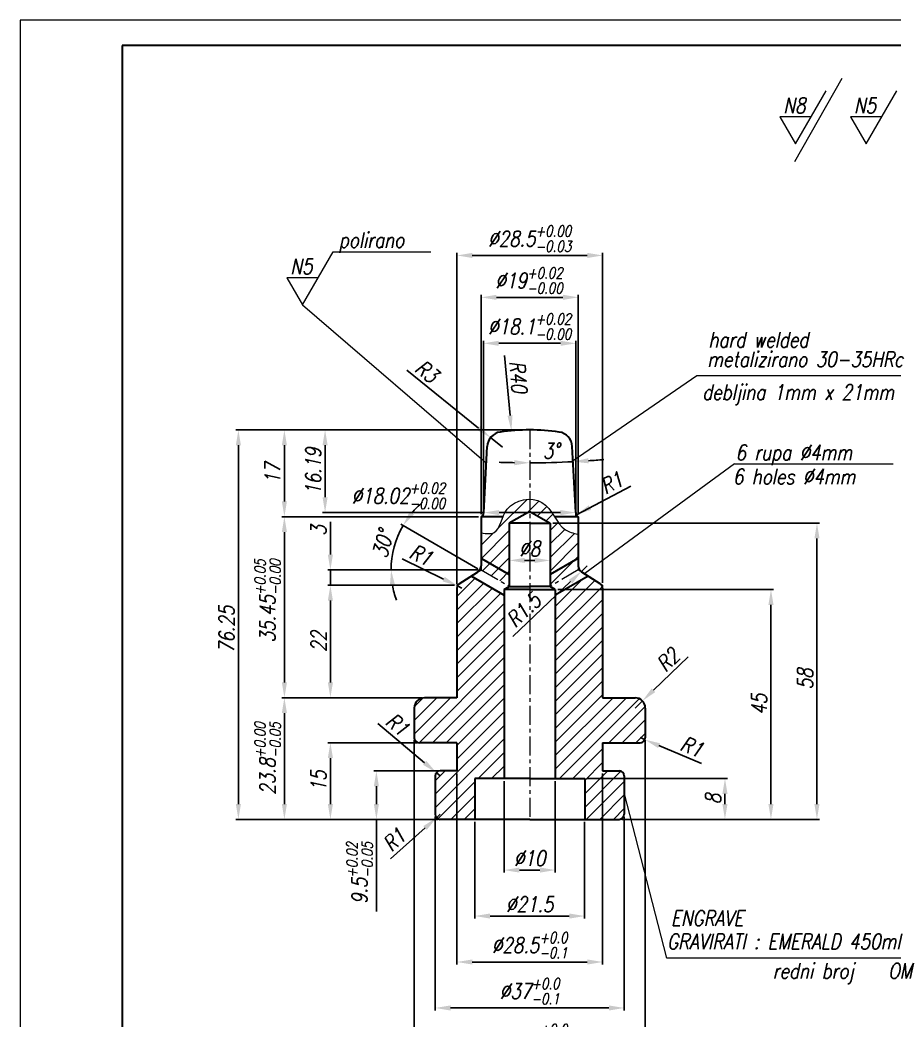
# Model space of a CAD drawing. Extents: x 22 to 288, y 33 to 330.
# Drawn here: x 21.7 to 192.9, y 134 to 330 of the extents above; entities that cross this region are included whole.
import ezdxf

# ---------------------------------------------------------------- set-up
doc = ezdxf.new("R2010")
doc.units = 0
doc.header["$LTSCALE"] = 3
doc.header["$MEASUREMENT"] = 0
doc.linetypes.add('CENTER', pattern=[2, 1.25, -0.25, 0.25, -0.25])
doc.linetypes.add('HIDDEN', pattern=[0.375, 0.25, -0.125])
doc.layers.get('0').update_dxf_attribs({"linetype": 'CONTINUOUS', "lineweight": 15})
doc.layers.get('DEFPOINTS').update_dxf_attribs({"linetype": 'CONTINUOUS'})
for name, color, linetype, lineweight in [('1', 1, 'CENTER', 15), ('2', 2, 'HIDDEN', 15), ('3', 3, 'CONTINUOUS', 35), ('8', 252, 'CONTINUOUS', 15)]:
    doc.layers.add(name, color=color, linetype=linetype, lineweight=lineweight)
doc.styles.add('ITALICT', font='ITALICT.shx', dxfattribs={"width": 0.8, "height": 3})
doc.styles.get("Standard").update_dxf_attribs({"font": 'isocp.shx', "height": 3})
doc.dimstyles.get("Standard").update_dxf_attribs({"dimtxt": 0.18, "dimasz": 0.18, "dimexe": 0.18, "dimexo": 0.0625, "dimgap": 0.09, "dimtad": 0, "dimtih": 1, "dimtoh": 1, "dimdec": 4, "dimzin": 0, "dimdsep": 46, "dimtxsty": 'Standard', "dimcen": 0.09, "dimadec": 0, "dimazin": 0, "dimtfac": 1, "dimtdec": 4, "dimtofl": 0, "dimtmove": 0, "dimatfit": 3, "dimfxl": 1, "dimtolj": 1, "dimtzin": 0, "dimarcsym": 0})

# ---------------------------------------------------------------- blocks, each defined once
blk = doc.blocks.new('*D8')
at = {"color": 0, "lineweight": -2}
for p, q in [((98.85, 189.01), (98.85, 127.09)), ((144.05, 189.01), (144.05, 127.09)), ((101.85, 127.59), (141.05, 127.59))]:
    blk.add_line(p, q, dxfattribs=at)
at = {"color": 0}
for points in [[(101.85, 128.09), (101.85, 127.09), (98.85, 127.59)], [(141.05, 128.09), (141.05, 127.09), (144.05, 127.59)]]:
    blk.add_solid(points, dxfattribs=at)
at = {"layer": 'DEFPOINTS', "color": 0}
for p in [(98.85, 189.51), (144.05, 189.51), (144.05, 127.59)]:
    blk.add_point(p, dxfattribs=at)
at = {"color": 0, "insert": (121.45, 130.87), "char_height": 3, "attachment_point": 5, "style": 'ITALICT'}
blk.add_mtext('\\A1;%%C45.2{}{\\H0.71x;\\C3;\\S+0.0^ -0.1;}', dxfattribs=at)
blk = doc.blocks.new('*D5')
at = {"color": 0, "lineweight": -2}
for p, q in [((102.95, 174.01), (102.95, 136.09)), ((139.95, 173.94), (139.95, 136.09)), ((105.95, 136.59), (136.95, 136.59))]:
    blk.add_line(p, q, dxfattribs=at)
at = {"color": 0}
for points in [[(105.95, 137.09), (105.95, 136.09), (102.95, 136.59)], [(136.95, 137.09), (136.95, 136.09), (139.95, 136.59)]]:
    blk.add_solid(points, dxfattribs=at)
at = {"layer": 'DEFPOINTS', "color": 0}
for p in [(102.95, 174.51), (139.95, 174.44), (139.95, 136.59)]:
    blk.add_point(p, dxfattribs=at)
at = {"color": 0, "insert": (121.45, 139.87), "char_height": 3, "attachment_point": 5, "style": 'ITALICT'}
blk.add_mtext('\\A1;%%C37{}{\\H0.71x;\\C3;\\S+0.0^ -0.1;}', dxfattribs=at)
blk = doc.blocks.new('*D4')
at = {"color": 0, "lineweight": -2}
for p, q in [((107.2, 182.51), (107.2, 145.09)), ((135.7, 182.51), (135.7, 145.09)), ((110.2, 145.59), (132.7, 145.59))]:
    blk.add_line(p, q, dxfattribs=at)
at = {"color": 0}
for points in [[(110.2, 146.09), (110.2, 145.09), (107.2, 145.59)], [(132.7, 146.09), (132.7, 145.09), (135.7, 145.59)]]:
    blk.add_solid(points, dxfattribs=at)
at = {"layer": 'DEFPOINTS', "color": 0}
for p in [(107.2, 183.01), (135.7, 183.01), (135.7, 145.59)]:
    blk.add_point(p, dxfattribs=at)
at = {"color": 0, "insert": (121.45, 148.87), "char_height": 3, "attachment_point": 5, "style": 'ITALICT'}
blk.add_mtext('\\A1;%%C28.5{}{\\H0.71x;\\C3;\\S+0.0^ -0.1;}', dxfattribs=at)
blk = doc.blocks.new('*D19')
at = {"color": 0, "lineweight": -2}
for p, q in [((107.2, 219.53), (107.2, 284.41)), ((135.7, 219.81), (135.7, 284.41)), ((110.2, 283.91), (132.7, 283.91))]:
    blk.add_line(p, q, dxfattribs=at)
at = {"color": 0}
for points in [[(110.2, 284.41), (110.2, 283.41), (107.2, 283.91)], [(132.7, 284.41), (132.7, 283.41), (135.7, 283.91)]]:
    blk.add_solid(points, dxfattribs=at)
at = {"layer": 'DEFPOINTS', "color": 0}
for p in [(135.7, 283.91), (107.2, 219.03), (135.7, 219.31)]:
    blk.add_point(p, dxfattribs=at)
at = {"color": 0, "insert": (121.45, 287.19), "char_height": 3, "attachment_point": 5, "style": 'ITALICT'}
blk.add_mtext('\\A1;%%C28.5{}{\\H0.71x;\\C3;\\S+0.00^ -0.03;}', dxfattribs=at)
blk = doc.blocks.new('*D16')
at = {"color": 0, "lineweight": -2}
for p, q in [((91.75, 192.26), (100.89, 184.58)), ((103.95, 182.01), (103.19, 182.65))]:
    blk.add_line(p, q, dxfattribs=at)
at = {"color": 0}
blk.add_solid([(101.21, 184.96), (100.57, 184.2), (103.19, 182.65)], dxfattribs=at)
at = {"layer": 'DEFPOINTS', "color": 0}
for p in [(103.19, 182.65), (103.95, 182.01)]:
    blk.add_point(p, dxfattribs=at)
at = {"color": 0, "insert": (95.55, 192.08), "char_height": 3, "attachment_point": 5, "rotation": 319.9481, "style": 'ITALICT'}
blk.add_mtext('\\A1;R1', dxfattribs=at)
blk = doc.blocks.new('*D15')
at = {"color": 0, "lineweight": -2}
for p, q in [((100.35, 197.31), (72.95, 197.31)), ((73.45, 194.31), (73.45, 176.51)), ((103.45, 173.51), (72.95, 173.51))]:
    blk.add_line(p, q, dxfattribs=at)
at = {"color": 0}
for points in [[(72.95, 194.31), (73.95, 194.31), (73.45, 197.31)], [(72.95, 176.51), (73.95, 176.51), (73.45, 173.51)]]:
    blk.add_solid(points, dxfattribs=at)
at = {"layer": 'DEFPOINTS', "color": 0}
for p in [(100.85, 197.31), (73.45, 173.51), (103.95, 173.51)]:
    blk.add_point(p, dxfattribs=at)
at = {"color": 0, "insert": (70.16, 185.41), "char_height": 3, "attachment_point": 5, "rotation": 90, "style": 'ITALICT'}
blk.add_mtext('\\A1;23.8{}{\\H0.71x;\\C3;\\S+0.00^ -0.05;}', dxfattribs=at)
blk = doc.blocks.new('*D13')
at = {"color": 0, "lineweight": -2}
for p, q in [((99.35, 188.51), (81.95, 188.51)), ((82.45, 176.51), (82.45, 185.51)), ((103.45, 173.51), (81.95, 173.51))]:
    blk.add_line(p, q, dxfattribs=at)
at = {"color": 0}
for points in [[(81.95, 185.51), (82.95, 185.51), (82.45, 188.51)], [(81.95, 176.51), (82.95, 176.51), (82.45, 173.51)]]:
    blk.add_solid(points, dxfattribs=at)
at = {"layer": 'DEFPOINTS', "color": 0}
for p in [(82.45, 188.51), (99.85, 188.51), (103.95, 173.51)]:
    blk.add_point(p, dxfattribs=at)
at = {"color": 0, "insert": (80.15, 181.01), "char_height": 3, "attachment_point": 5, "rotation": 90, "style": 'ITALICT'}
blk.add_mtext('\\A1;15', dxfattribs=at)
blk = doc.blocks.new('*D17')
at = {"color": 0, "lineweight": -2}
for p, q in [((103.95, 174.51), (103.21, 173.84)), ((94.24, 165.78), (100.98, 171.83))]:
    blk.add_line(p, q, dxfattribs=at)
at = {"color": 0}
blk.add_solid([(100.64, 172.2), (101.31, 171.46), (103.21, 173.84)], dxfattribs=at)
at = {"layer": 'DEFPOINTS', "color": 0}
for p in [(103.95, 174.51), (103.21, 173.84)]:
    blk.add_point(p, dxfattribs=at)
at = {"color": 0, "insert": (94.96, 169.51), "char_height": 3, "attachment_point": 5, "rotation": 41.9644, "style": 'ITALICT'}
blk.add_mtext('\\A1;R1', dxfattribs=at)
blk = doc.blocks.new('*D14')
at = {"color": 0, "lineweight": -2}
for p, q in [((103.45, 183.01), (90.95, 183.01)), ((91.45, 180.01), (91.45, 176.51)), ((103.45, 173.51), (90.95, 173.51)), ((91.45, 173.51), (91.45, 155.48))]:
    blk.add_line(p, q, dxfattribs=at)
at = {"color": 0}
for points in [[(90.95, 180.01), (91.95, 180.01), (91.45, 183.01)], [(90.95, 176.51), (91.95, 176.51), (91.45, 173.51)]]:
    blk.add_solid(points, dxfattribs=at)
at = {"layer": 'DEFPOINTS', "color": 0}
for p in [(103.95, 183.01), (91.45, 173.51), (103.95, 173.51)]:
    blk.add_point(p, dxfattribs=at)
at = {"color": 0, "insert": (88.16, 163), "char_height": 3, "attachment_point": 5, "rotation": 90, "style": 'ITALICT'}
blk.add_mtext('\\A1;9.5{}{\\H0.71x;\\C3;\\S+0.02^ -0.05;}', dxfattribs=at)
blk = doc.blocks.new('*D7')
at = {"color": 0, "lineweight": -2}
for p, q in [((106.7, 219.34), (81.95, 219.34)), ((82.45, 200.31), (82.45, 216.34)), ((81.91, 197.31), (82.95, 197.31))]:
    blk.add_line(p, q, dxfattribs=at)
at = {"color": 0}
for points in [[(81.95, 216.34), (82.95, 216.34), (82.45, 219.34)], [(81.95, 200.31), (82.95, 200.31), (82.45, 197.31)]]:
    blk.add_solid(points, dxfattribs=at)
at = {"layer": 'DEFPOINTS', "color": 0}
for p in [(82.45, 219.34), (107.2, 219.34), (81.41, 197.31)]:
    blk.add_point(p, dxfattribs=at)
at = {"color": 0, "insert": (80.15, 208.33), "char_height": 3, "attachment_point": 5, "rotation": 90, "style": 'ITALICT'}
blk.add_mtext('\\A1;22', dxfattribs=at)
blk = doc.blocks.new('*D10')
at = {"color": 0, "lineweight": -2}
for p, q in [((126.95, 218.51), (169.15, 218.51)), ((168.65, 176.51), (168.65, 215.51)), ((139.52, 173.51), (169.15, 173.51))]:
    blk.add_line(p, q, dxfattribs=at)
at = {"color": 0}
for points in [[(168.15, 215.51), (169.15, 215.51), (168.65, 218.51)], [(168.15, 176.51), (169.15, 176.51), (168.65, 173.51)]]:
    blk.add_solid(points, dxfattribs=at)
at = {"layer": 'DEFPOINTS', "color": 0}
for p in [(126.45, 218.51), (168.65, 218.51), (139.02, 173.51)]:
    blk.add_point(p, dxfattribs=at)
at = {"color": 0, "insert": (166.35, 196.01), "char_height": 3, "attachment_point": 5, "rotation": 90, "style": 'ITALICT'}
blk.add_mtext('\\A1;45', dxfattribs=at)
blk = doc.blocks.new('*D9')
at = {"color": 0, "lineweight": -2}
for p, q in [((152.42, 205.3), (145.65, 198.78)), ((142.05, 195.31), (143.49, 196.7))]:
    blk.add_line(p, q, dxfattribs=at)
at = {"color": 0}
blk.add_solid([(145.31, 199.14), (146, 198.42), (143.49, 196.7)], dxfattribs=at)
at = {"layer": 'DEFPOINTS', "color": 0}
for p in [(143.49, 196.7), (142.05, 195.31)]:
    blk.add_point(p, dxfattribs=at)
at = {"color": 0, "insert": (148.52, 204.74), "char_height": 3, "attachment_point": 5, "rotation": 43.96, "style": 'ITALICT'}
blk.add_mtext('\\A1;R2', dxfattribs=at)
blk = doc.blocks.new('*D1')
at = {"color": 0, "lineweight": -2}
for p, q in [((111.45, 232.76), (72.95, 232.76)), ((73.45, 200.31), (73.45, 229.76)), ((100.35, 197.31), (72.95, 197.31))]:
    blk.add_line(p, q, dxfattribs=at)
at = {"color": 0}
for points in [[(73.95, 229.76), (72.95, 229.76), (73.45, 232.76)], [(72.95, 200.31), (73.95, 200.31), (73.45, 197.31)]]:
    blk.add_solid(points, dxfattribs=at)
at = {"layer": 'DEFPOINTS', "color": 0}
for p in [(73.45, 232.76), (111.95, 232.76), (100.85, 197.31)]:
    blk.add_point(p, dxfattribs=at)
at = {"color": 0, "insert": (70.16, 216.28), "char_height": 3, "attachment_point": 5, "rotation": 90, "style": 'ITALICT'}
blk.add_mtext('\\A1;35.45{}{\\H0.71x;\\C3;\\S+0.05^ -0.00;}', dxfattribs=at)
blk = doc.blocks.new('*D2')
at = {"color": 0, "lineweight": -2}
for p, q in [((132.7, 181.51), (160.15, 181.51)), ((159.65, 176.51), (159.65, 178.51)), ((139.45, 173.51), (160.15, 173.51))]:
    blk.add_line(p, q, dxfattribs=at)
at = {"color": 0}
for points in [[(159.15, 178.51), (160.15, 178.51), (159.65, 181.51)], [(159.15, 176.51), (160.15, 176.51), (159.65, 173.51)]]:
    blk.add_solid(points, dxfattribs=at)
at = {"layer": 'DEFPOINTS', "color": 0}
for p in [(132.2, 181.51), (159.65, 181.51), (138.95, 173.51)]:
    blk.add_point(p, dxfattribs=at)
at = {"color": 0, "insert": (157.35, 177.51), "char_height": 3, "attachment_point": 5, "rotation": 90, "style": 'ITALICT'}
blk.add_mtext('\\A1;8', dxfattribs=at)
blk = doc.blocks.new('*D3')
at = {"color": 0, "lineweight": -2}
for p, q in [((110.7, 173.01), (110.7, 154.09)), ((132.2, 173.01), (132.2, 154.09)), ((113.7, 154.59), (129.2, 154.59))]:
    blk.add_line(p, q, dxfattribs=at)
at = {"color": 0}
for points in [[(113.7, 155.09), (113.7, 154.09), (110.7, 154.59)], [(129.2, 155.09), (129.2, 154.09), (132.2, 154.59)]]:
    blk.add_solid(points, dxfattribs=at)
at = {"layer": 'DEFPOINTS', "color": 0}
for p in [(110.7, 173.51), (132.2, 173.51), (132.2, 154.59)]:
    blk.add_point(p, dxfattribs=at)
at = {"color": 0, "insert": (121.45, 156.89), "char_height": 3, "attachment_point": 5, "style": 'ITALICT'}
blk.add_mtext('\\A1;%%c21.5', dxfattribs=at)
blk = doc.blocks.new('*D6')
at = {"color": 0, "lineweight": -2}
for p, q in [((125.95, 231.51), (178.15, 231.51)), ((177.65, 176.51), (177.65, 228.51)), ((139.45, 173.51), (178.15, 173.51))]:
    blk.add_line(p, q, dxfattribs=at)
at = {"color": 0}
for points in [[(177.15, 228.51), (178.15, 228.51), (177.65, 231.51)], [(177.15, 176.51), (178.15, 176.51), (177.65, 173.51)]]:
    blk.add_solid(points, dxfattribs=at)
at = {"layer": 'DEFPOINTS', "color": 0}
for p in [(125.45, 231.51), (177.65, 231.51), (138.95, 173.51)]:
    blk.add_point(p, dxfattribs=at)
at = {"color": 0, "insert": (175.35, 201.01), "char_height": 3, "attachment_point": 5, "rotation": 90, "style": 'ITALICT'}
blk.add_mtext('\\A1;58', dxfattribs=at)
blk = doc.blocks.new('*D11')
at = {"color": 0, "lineweight": -2}
blk.add_line((120.45, 224.21), (122.45, 224.21), dxfattribs=at)
at = {"color": 0}
for points in [[(120.45, 224.71), (120.45, 223.71), (117.45, 224.21)], [(122.45, 224.71), (122.45, 223.71), (125.45, 224.21)]]:
    blk.add_solid(points, dxfattribs=at)
at = {"layer": 'DEFPOINTS', "color": 0}
for p in [(117.45, 224.21), (125.45, 224.21), (125.45, 224.21)]:
    blk.add_point(p, dxfattribs=at)
at = {"color": 0, "insert": (121.45, 226.51), "char_height": 3, "attachment_point": 5, "style": 'ITALICT'}
blk.add_mtext('\\A1;%%c8', dxfattribs=at)
blk = doc.blocks.new('*D12')
at = {"color": 0, "lineweight": -2}
for p, q in [((116.45, 181.01), (116.45, 163.09)), ((126.45, 181.01), (126.45, 163.09)), ((119.45, 163.59), (123.45, 163.59))]:
    blk.add_line(p, q, dxfattribs=at)
at = {"color": 0}
for points in [[(119.45, 164.09), (119.45, 163.09), (116.45, 163.59)], [(123.45, 164.09), (123.45, 163.09), (126.45, 163.59)]]:
    blk.add_solid(points, dxfattribs=at)
at = {"layer": 'DEFPOINTS', "color": 0}
for p in [(116.45, 181.51), (126.45, 181.51), (126.45, 163.59)]:
    blk.add_point(p, dxfattribs=at)
at = {"color": 0, "insert": (121.45, 165.89), "char_height": 3, "attachment_point": 5, "style": 'ITALICT'}
blk.add_mtext('\\A1;%%c10', dxfattribs=at)
blk = doc.blocks.new('*D18')
at = {"color": 0, "lineweight": -2}
for p, q in [((143.05, 189.51), (143.97, 189.12)), ((155.09, 184.44), (146.74, 187.95))]:
    blk.add_line(p, q, dxfattribs=at)
at = {"color": 0}
blk.add_solid([(146.93, 188.42), (146.55, 187.49), (143.97, 189.12)], dxfattribs=at)
at = {"layer": 'DEFPOINTS', "color": 0}
for p in [(143.05, 189.51), (143.97, 189.12)]:
    blk.add_point(p, dxfattribs=at)
at = {"color": 0, "insert": (153.19, 187.74), "char_height": 3, "attachment_point": 5, "rotation": 337.1717, "style": 'ITALICT'}
blk.add_mtext('\\A1;R1', dxfattribs=at)
blk = doc.blocks.new('*D20')
at = {"color": 0, "lineweight": -2}
for p, q in [((111.95, 233.26), (111.95, 276.21)), ((114.95, 275.71), (127.95, 275.71)), ((130.95, 233.26), (130.95, 276.21))]:
    blk.add_line(p, q, dxfattribs=at)
at = {"color": 0}
for points in [[(114.95, 276.21), (114.95, 275.21), (111.95, 275.71)], [(127.95, 275.21), (127.95, 276.21), (130.95, 275.71)]]:
    blk.add_solid(points, dxfattribs=at)
at = {"layer": 'DEFPOINTS', "color": 0}
for p in [(130.95, 275.71), (111.95, 232.76), (130.95, 232.76)]:
    blk.add_point(p, dxfattribs=at)
at = {"color": 0, "insert": (121.33, 278.99), "char_height": 3, "attachment_point": 5, "style": 'ITALICT'}
blk.add_mtext('\\A1;%%c19{}{\\H0.71x;\\C3;\\S+0.02^ -0.00;}', dxfattribs=at)
blk = doc.blocks.new('*D21')
at = {"color": 0, "lineweight": -2}
for p, q in [((120.95, 249.76), (72.95, 249.76)), ((73.45, 246.76), (73.45, 235.76)), ((111.45, 232.76), (72.95, 232.76))]:
    blk.add_line(p, q, dxfattribs=at)
at = {"color": 0}
for points in [[(73.95, 246.76), (72.95, 246.76), (73.45, 249.76)], [(72.95, 235.76), (73.95, 235.76), (73.45, 232.76)]]:
    blk.add_solid(points, dxfattribs=at)
at = {"layer": 'DEFPOINTS', "color": 0}
for p in [(121.45, 249.76), (73.45, 232.76), (111.95, 232.76)]:
    blk.add_point(p, dxfattribs=at)
at = {"color": 0, "insert": (71.15, 241.26), "char_height": 3, "attachment_point": 5, "rotation": 90, "style": 'ITALICT'}
blk.add_mtext('\\A1;17', dxfattribs=at)
blk = doc.blocks.new('*D22')
at = {"color": 0, "lineweight": -2}
for p, q in [((120.95, 249.76), (63.95, 249.76)), ((64.45, 246.76), (64.45, 176.51)), ((103.45, 173.51), (63.95, 173.51))]:
    blk.add_line(p, q, dxfattribs=at)
at = {"color": 0}
for points in [[(64.95, 246.76), (63.95, 246.76), (64.45, 249.76)], [(63.95, 176.51), (64.95, 176.51), (64.45, 173.51)]]:
    blk.add_solid(points, dxfattribs=at)
at = {"layer": 'DEFPOINTS', "color": 0}
for p in [(121.45, 249.76), (64.45, 173.51), (103.95, 173.51)]:
    blk.add_point(p, dxfattribs=at)
at = {"color": 0, "insert": (62.15, 210.68), "char_height": 3, "attachment_point": 5, "rotation": 90, "style": 'ITALICT'}
blk.add_mtext('\\A1;76.25', dxfattribs=at)
blk = doc.blocks.new('*D23')
at = {"color": 0, "lineweight": -2}
for p, q in [((112.4, 233.26), (112.4, 267.21)), ((115.4, 266.71), (127.5, 266.71)), ((130.5, 233.26), (130.5, 267.21))]:
    blk.add_line(p, q, dxfattribs=at)
at = {"color": 0}
for points in [[(115.4, 267.21), (115.4, 266.21), (112.4, 266.71)], [(127.5, 266.21), (127.5, 267.21), (130.5, 266.71)]]:
    blk.add_solid(points, dxfattribs=at)
at = {"layer": 'DEFPOINTS', "color": 0}
for p in [(130.5, 266.71), (112.4, 232.76), (130.5, 232.76)]:
    blk.add_point(p, dxfattribs=at)
at = {"color": 0, "insert": (121.45, 269.99), "char_height": 3, "attachment_point": 5, "style": 'ITALICT'}
blk.add_mtext('\\A1;%%c18.1{}{\\H0.71x;\\C3;\\S+0.02^ -0.00;}', dxfattribs=at)
blk = doc.blocks.new('*D91')
at = {"color": 0, "lineweight": -2}
for p, q in [((96.47, 224.52), (104.61, 220.54)), ((108.2, 218.79), (107.3, 219.23))]:
    blk.add_line(p, q, dxfattribs=at)
at = {"color": 0}
blk.add_solid([(104.83, 220.99), (104.39, 220.1), (107.3, 219.23)], dxfattribs=at)
at = {"layer": 'DEFPOINTS', "color": 0}
for p in [(107.3, 219.23), (108.2, 218.79)]:
    blk.add_point(p, dxfattribs=at)
at = {"color": 0, "insert": (100.2, 225.26), "char_height": 3, "attachment_point": 5, "rotation": 333.9778, "style": 'ITALICT'}
blk.add_mtext('\\A1;R1', dxfattribs=at)
blk = doc.blocks.new('*D92')
at = {"color": 0, "lineweight": -2}
for p, q in [((82.45, 225.34), (82.45, 231.77)), ((111.45, 222.34), (81.95, 222.34)), ((82.45, 219.34), (82.45, 222.34)), ((106.7, 219.34), (81.95, 219.34)), ((82.45, 216.34), (82.45, 213.34))]:
    blk.add_line(p, q, dxfattribs=at)
at = {"color": 0}
for points in [[(81.95, 225.34), (82.95, 225.34), (82.45, 222.34)], [(82.95, 216.34), (81.95, 216.34), (82.45, 219.34)]]:
    blk.add_solid(points, dxfattribs=at)
at = {"layer": 'DEFPOINTS', "color": 0}
for p in [(82.45, 222.34), (111.95, 222.34), (107.2, 219.34)]:
    blk.add_point(p, dxfattribs=at)
at = {"color": 0, "insert": (80.15, 230.06), "char_height": 3, "attachment_point": 5, "rotation": 90, "style": 'ITALICT'}
blk.add_mtext('\\A1;3', dxfattribs=at)
blk = doc.blocks.new('*D141')
at = {"color": 0, "lineweight": -2}
for p, q in [((120.95, 249.76), (80.91, 249.76)), ((81.41, 246.76), (81.41, 236.57)), ((111.95, 233.57), (80.91, 233.57))]:
    blk.add_line(p, q, dxfattribs=at)
at = {"color": 0}
for points in [[(81.91, 246.76), (80.91, 246.76), (81.41, 249.76)], [(80.91, 236.57), (81.91, 236.57), (81.41, 233.57)]]:
    blk.add_solid(points, dxfattribs=at)
at = {"layer": 'DEFPOINTS', "color": 0}
for p in [(121.45, 249.76), (81.41, 233.57), (112.45, 233.57)]:
    blk.add_point(p, dxfattribs=at)
at = {"color": 0, "insert": (79.11, 241.66), "char_height": 3, "attachment_point": 5, "rotation": 90, "style": 'ITALICT'}
blk.add_mtext('\\A1;16.19', dxfattribs=at)
blk = doc.blocks.new('*D142')
at = {"color": 0, "lineweight": -2}
for p, q in [((112.45, 233.57), (84.71, 233.57)), ((112.45, 234.07), (112.45, 234.07)), ((115.45, 233.57), (127.46, 233.57)), ((130.46, 234.07), (130.46, 234.07))]:
    blk.add_line(p, q, dxfattribs=at)
at = {"color": 0}
for points in [[(115.45, 234.07), (115.45, 233.07), (112.45, 233.57)], [(127.46, 233.07), (127.46, 234.07), (130.46, 233.57)]]:
    blk.add_solid(points, dxfattribs=at)
at = {"layer": 'DEFPOINTS', "color": 0}
for p in [(112.45, 233.57), (130.46, 233.57), (130.46, 233.57)]:
    blk.add_point(p, dxfattribs=at)
at = {"color": 0, "insert": (95.77, 236.85), "char_height": 3, "attachment_point": 5, "style": 'ITALICT'}
blk.add_mtext('\\A1;%%c18.02{}{\\H0.71x;\\C3;\\S+0.02^ -0.00;}', dxfattribs=at)
blk = doc.blocks.new('*D199')
at = {"color": 0, "lineweight": -2}
for p, q in [((111.27, 222.59), (96.23, 231.28)), ((111.2, 222.34), (93.83, 222.34))]:
    blk.add_line(p, q, dxfattribs=at)
for start, end in [(130.1818, 140.0909), (150, 180), (189.9091, 199.8182)]:
    blk.add_arc((111.7, 222.34), 17.37, start, end, dxfattribs=at)
at = {"color": 0}
for points in [[(97.97, 233.77), (98.79, 233.2), (96.66, 231.03)], [(95.09, 219.4), (94.1, 219.31), (94.33, 222.34)]]:
    blk.add_solid(points, dxfattribs=at)
at = {"layer": 'DEFPOINTS', "color": 0}
for p in [(95.38, 228.28), (111.7, 222.34), (111.7, 222.34), (112.63, 222.34), (117.4, 219.05)]:
    blk.add_point(p, dxfattribs=at)
at = {"color": 0, "insert": (92.71, 227.44), "char_height": 3, "attachment_point": 5, "rotation": 75, "style": 'ITALICT'}
blk.add_mtext('\\A1;30%%d', dxfattribs=at)
blk = doc.blocks.new('*D200')
at = {"color": 0, "lineweight": -2}
for p, q in [((132.7, 223.15), (131.62, 222.11)), ((129.44, 220.05), (118.17, 209.32))]:
    blk.add_line(p, q, dxfattribs=at)
at = {"color": 0}
blk.add_solid([(129.79, 219.68), (129.1, 220.41), (131.62, 222.11)], dxfattribs=at)
at = {"layer": 'DEFPOINTS', "color": 0}
for p in [(131.62, 222.11), (132.7, 223.15)]:
    blk.add_point(p, dxfattribs=at)
at = {"color": 0, "insert": (120.27, 214.49), "char_height": 3, "attachment_point": 5, "rotation": 43.5643, "style": 'ITALICT'}
blk.add_mtext('\\A1;R1.5', dxfattribs=at)
blk = doc.blocks.new('*D234')
at = {"color": 0, "lineweight": -2}
blk.add_line((130.57, 233.16), (141.26, 238.74), dxfattribs=at)
at = {"color": 0}
blk.add_solid([(133, 234.99), (133.46, 234.1), (130.57, 233.16)], dxfattribs=at)
at = {"layer": 'DEFPOINTS', "color": 0}
for p in [(131.46, 233.62), (130.57, 233.16)]:
    blk.add_point(p, dxfattribs=at)
at = {"color": 0, "insert": (137.51, 239.38), "char_height": 3, "attachment_point": 5, "rotation": 27.5863, "style": 'ITALICT'}
blk.add_mtext('\\A1;R1', dxfattribs=at)
blk = doc.blocks.new('*D235')
at = {"color": 0, "lineweight": -2}
for start, end in [(267.8795, 268.9398), (270, 273), (274.0602, 275.1205)]:
    blk.add_arc((121.45, 405.44), 162.13, start, end, dxfattribs=at)
at = {"color": 0}
for points in [[(118.45, 242.84), (118.46, 243.84), (121.45, 243.32)], [(132.9, 244.22), (132.96, 243.22), (129.94, 243.54)]]:
    blk.add_solid(points, dxfattribs=at)
at = {"layer": 'DEFPOINTS', "color": 0}
for p in [(121.45, 249.76), (129.78, 246.53), (124.28, 243.34), (130.46, 233.57), (121.45, 173.51)]:
    blk.add_point(p, dxfattribs=at)
at = {"color": 0, "insert": (125.64, 245.67), "char_height": 3, "attachment_point": 5, "rotation": 1.5, "style": 'ITALICT'}
blk.add_mtext('\\A1;3%%d', dxfattribs=at)
blk = doc.blocks.new('*D236')
at = {"color": 0, "lineweight": -2}
blk.add_line((116.54, 264.34), (117.6, 252.58), dxfattribs=at)
at = {"color": 0}
blk.add_solid([(117.1, 252.54), (118.09, 252.63), (117.87, 249.6)], dxfattribs=at)
at = {"layer": 'DEFPOINTS', "color": 0}
for p in [(117.87, 249.6), (121.45, 209.76)]:
    blk.add_point(p, dxfattribs=at)
at = {"color": 0, "insert": (119.22, 260.16), "char_height": 3, "attachment_point": 5, "rotation": 275.1459, "style": 'ITALICT'}
blk.add_mtext('\\A1;R40', dxfattribs=at)
blk = doc.blocks.new('*D237')
at = {"color": 0, "lineweight": -2}
for p, q in [((111.44, 250.13), (97.38, 261.44)), ((116.12, 246.37), (113.78, 248.25))]:
    blk.add_line(p, q, dxfattribs=at)
at = {"color": 0}
blk.add_solid([(111.13, 249.74), (111.76, 250.52), (113.78, 248.25)], dxfattribs=at)
at = {"layer": 'DEFPOINTS', "color": 0}
for p in [(113.78, 248.25), (116.12, 246.37)]:
    blk.add_point(p, dxfattribs=at)
at = {"color": 0, "insert": (101.32, 261.22), "char_height": 3, "attachment_point": 5, "rotation": 321.1969, "style": 'ITALICT'}
blk.add_mtext('\\A1;R3', dxfattribs=at)

msp = doc.modelspace()

# ---------------------------------------------------------------- hatches: boundary and pattern name
at = {"layer": '8'}
h = msp.add_hatch(dxfattribs=at)
h.set_pattern_fill('ANSI31', color=256, scale=15)
h.set_pattern_definition([(45, (-730.4202, 0), (-1.3258252, 1.3258252), [])])
h.paths.add_polyline_path([(116.453, 181.507), (116.453, 217.437), (110.043, 221.138), (107.669, 219.639, 0.2573348), (107.203, 218.794), (107.203, 197.307), (100.853, 197.307, 0.4142136), (98.853, 195.307), (98.853, 189.507, 0.4142136), (99.853, 188.507), (107.203, 188.507), (107.203, 183.007), (103.953, 183.007, 0.4142136), (102.953, 182.007), (102.953, 174.507, 0.4142136), (103.953, 173.507), (110.703, 173.507), (110.703, 181.507)])
h.paths.add_polyline_path([(114.55, 213.197), (121.848, 220.137), (125.983, 215.79), (118.685, 208.849)], flags=9)
h.paths.add_polyline_path([(126.453, 181.507), (132.203, 181.507), (132.203, 173.507), (138.953, 173.507, 0.4142136), (139.953, 174.507), (139.953, 178.752), (139.953, 182.007, 0.4142136), (138.953, 183.007), (135.703, 183.007), (135.703, 188.507), (143.053, 188.507, 0.4142136), (144.053, 189.507), (144.053, 195.307, 0.4142136), (142.053, 197.307), (135.703, 197.307), (135.703, 218.794, 0.2573348), (135.237, 219.639), (132.863, 221.138), (126.453, 217.437)])
edge = h.paths.add_edge_path()
edge.add_line((111.953, 223.172), (111.953, 222.345))
edge.add_line((111.953, 222.345), (117.453, 219.169))
edge.add_line((117.453, 219.169), (117.453, 221.479))
edge.add_line((117.453, 221.479), (117.453, 231.507))
edge.add_line((117.453, 231.507), (121.453, 233.816))
edge.add_line((121.453, 233.816), (121.453, 236.174))
edge.add_spline(control_points=[(121.453, 236.174), (119.799, 236.206), (117.459, 235.321), (116.467, 233.278), (116.251, 232.757)], knot_values=[7.0227793, 7.0227793, 7.0227793, 7.0227793, 11.5687554, 13.0876919, 13.0876919, 13.0876919, 13.0876919], degree=3, periodic=0)
edge.add_spline(control_points=[(116.251, 232.757), (115.723, 231.485), (115.167, 229.275), (113.058, 229.414), (111.953, 229.623)], knot_values=[0.8716541, 0.8716541, 0.8716541, 0.8716541, 4.5759256, 7.0227793, 7.0227793, 7.0227793, 7.0227793], degree=3, periodic=0)
edge.add_line((111.953, 229.623), (111.953, 223.172))
edge = h.paths.add_edge_path()
edge.add_spline(control_points=[(130.953, 229.37), (129.892, 229.53), (128.032, 230.049), (126.943, 231.764), (126.306, 232.757)], knot_values=[19.1346467, 19.1346467, 19.1346467, 19.1346467, 21.6710869, 25.05542, 25.05542, 25.05542, 25.05542], degree=3, periodic=0)
edge.add_spline(control_points=[(126.306, 232.757), (125.615, 233.833), (124.449, 235.631), (122.318, 236.157), (121.453, 236.174)], knot_values=[13.0876919, 13.0876919, 13.0876919, 13.0876919, 16.7589592, 19.1346467, 19.1346467, 19.1346467, 19.1346467], degree=3, periodic=0)
edge.add_line((121.453, 236.174), (121.453, 233.816))
edge.add_line((121.453, 233.816), (125.453, 231.507))
edge.add_line((125.453, 231.507), (125.453, 221.479))
edge.add_line((125.453, 221.479), (125.453, 219.169))
edge.add_line((125.453, 219.169), (130.953, 222.345))
edge.add_line((130.953, 222.345), (130.953, 223.172))
edge.add_line((130.953, 223.172), (130.953, 229.37))

# ---------------------------------------------------------------- linework, layer by layer
for p, q in [((231.726, 330), (21.726, 330)), ((21.726, 330), (21.726, 33)), ((182.505, 318.559), (173.255, 302.267)), ((173.453, 305.749), (179.453, 316.142)), ((187.255, 305.749), (193.255, 316.142)), ((176.5, 311.028), (170.405, 311.028)), ((170.405, 311.028), (173.453, 305.749)), ((184.207, 311.028), (187.255, 305.749)), ((190.302, 311.028), (184.207, 311.028)), ((76.982, 274.235), (82.982, 284.627)), ((82.982, 284.627), (102.112, 284.627)), ((80.03, 279.513), (73.935, 279.513)), ((73.935, 279.513), (76.982, 274.235)), ((76.982, 274.235), (112.957, 243.329)), ((129.927, 243.743), (154.122, 260.44)), ((154.122, 260.44), (219.385, 260.44)), ((161.508, 243.102), (132.223, 221.665)), ((161.508, 243.102), (192.571, 243.102)), ((148.265, 146.348), (139.953, 178.752)), ((209.754, 146.348), (148.265, 146.348))]:
    msp.add_line(p, q)
msp.add_open_spline([(111.953, 229.623), (113.058, 229.414), (115.688, 229.241), (116.097, 235.859), (125.173, 237.222), (126.879, 230.371), (129.892, 229.53), (130.953, 229.37)], degree=3, knots=[0.8716541, 0.8716541, 0.8716541, 0.8716541, 3.3185077, 8.5417159, 15.4633795, 22.5189797, 25.05542, 25.05542, 25.05542, 25.05542])
at = {"layer": '1'}
for p, q in [((121.453, 249.757), (121.453, 173.507)), ((111.953, 222.345), (117.453, 219.169)), ((130.953, 222.345), (125.453, 219.169))]:
    msp.add_line(p, q, dxfattribs=at)
at = {"layer": '2'}
for p, q in [((112.403, 232.757), (112.445, 233.567)), ((130.503, 232.757), (130.461, 233.567)), ((111.254, 221.903), (111.953, 222.345)), ((111.953, 223.172), (111.953, 222.345)), ((130.953, 223.172), (130.953, 222.345)), ((131.652, 221.903), (130.953, 222.345)), ((107.203, 219.345), (107.669, 219.639)), ((135.703, 219.345), (135.237, 219.639)), ((107.203, 219.345), (107.203, 218.794)), ((135.703, 219.345), (135.703, 218.794))]:
    msp.add_line(p, q, dxfattribs=at)
at = {"layer": '3'}
for p, q in [((226.726, 325), (41.726, 325)), ((41.726, 325), (41.726, 38)), ((112.445, 233.567), (113.125, 246.528)), ((130.461, 233.567), (129.781, 246.528)), ((121.453, 233.816), (117.453, 231.507)), ((121.453, 233.816), (125.453, 231.507)), ((111.953, 232.757), (111.953, 223.172)), ((116.251, 232.757), (111.953, 232.757)), ((121.453, 231.507), (117.453, 231.507)), ((117.453, 231.507), (117.453, 219.084)), ((121.453, 231.507), (125.453, 231.507)), ((125.453, 231.507), (125.453, 219.084)), ((130.953, 232.757), (126.306, 232.757)), ((130.953, 232.757), (130.953, 223.172)), ((112.031, 224.609), (117.453, 221.479)), ((130.875, 224.609), (125.453, 221.479)), ((107.669, 219.639), (111.254, 221.903)), ((135.237, 219.639), (131.652, 221.903)), ((110.043, 221.138), (116.453, 217.437)), ((132.863, 221.138), (126.453, 217.437)), ((107.203, 218.794), (107.203, 197.307)), ((116.453, 218.507), (117.453, 219.084)), ((121.453, 218.507), (116.453, 218.507)), ((116.453, 218.507), (116.453, 181.507)), ((117.453, 219.084), (121.453, 219.084)), ((125.453, 219.084), (121.453, 219.084)), ((121.453, 218.507), (126.453, 218.507)), ((126.453, 218.507), (125.453, 219.084)), ((126.453, 218.507), (126.453, 181.507)), ((135.703, 218.794), (135.703, 197.307)), ((107.203, 197.307), (100.853, 197.307)), ((135.703, 197.307), (142.053, 197.307)), ((98.853, 195.307), (98.853, 189.507)), ((144.053, 195.307), (144.053, 189.507)), ((107.203, 188.507), (99.853, 188.507)), ((107.203, 188.507), (107.203, 183.007)), ((135.703, 188.507), (135.703, 183.007)), ((135.703, 188.507), (143.053, 188.507)), ((107.203, 183.007), (103.953, 183.007)), ((135.703, 183.007), (138.953, 183.007)), ((102.953, 182.007), (102.953, 174.507)), ((121.453, 181.507), (110.703, 181.507)), ((110.703, 181.507), (110.703, 173.507)), ((121.453, 181.507), (132.203, 181.507)), ((132.203, 181.507), (132.203, 173.507)), ((139.953, 182.007), (139.953, 174.507)), ((121.453, 173.507), (103.953, 173.507)), ((121.453, 173.507), (138.953, 173.507))]:
    msp.add_line(p, q, dxfattribs=at)
for centre, radius, start, end in [((116.121, 246.371), 3, 98.28629, 177), ((121.453, 209.757), 40, 90, 98.28629), ((121.453, 209.757), 40, 81.71371, 90), ((126.785, 246.371), 3, 3, 81.71371), ((111.447, 233.619), 1, 300.40933, 357), ((131.459, 233.619), 1, 183, 239.59067), ((110.453, 223.172), 1.5, 302.27564, 0), ((132.453, 223.172), 1.5, 180, 237.72436), ((108.203, 218.794), 1, 122.27564, 180), ((134.703, 218.794), 1, 0, 57.72436), ((100.853, 195.307), 2, 90, 180), ((142.053, 195.307), 2, 0, 90), ((99.853, 189.507), 1, 180, 270), ((143.053, 189.507), 1, 270, 0), ((103.953, 182.007), 1, 90, 180), ((138.953, 182.007), 1, 0, 90), ((103.953, 174.507), 1, 180, 270), ((138.953, 174.507), 1, 270, 0)]:
    msp.add_arc(centre, radius, start, end, dxfattribs=at)
at = {"layer": 'DEFPOINTS', "color": 0, "linetype": 'ByBlock'}
for p in [(132.203, 181.507), (138.953, 173.507)]:
    msp.add_point(p, dxfattribs=at)

# ---------------------------------------------------------------- texts
at = {"style": 'ITALICT', "width": 0.8}
for s, p in [('N8', (171.093, 311.779)), ('N5', (184.895, 311.779)), ('polirano', (84.125, 285.43)), ('N5', (74.623, 280.264)), ('metalizirano 30-35HRc', (156.197, 262.073)), ('debljina 1mm x 21mm visine', (155.209, 255.641)), ('6 rupa %%C4mm', (161.71, 243.84)), ('GRAVIRATI : EMERALD 450ml', (148.343, 148.112)), ('         redni broj   OM', (152.905, 142.346))]:
    msp.add_text(s, height=3, dxfattribs=at).set_placement(p)
at = {"layer": '8', "style": 'ITALICT', "width": 0.8}
for s, p in [('hard welded', (156.439, 265.9)), ('6 holes %%C4mm', (161.212, 239.12)), ('ENGRAVE', (149.098, 152.656))]:
    msp.add_text(s, height=3, dxfattribs=at).set_placement(p)

# ---------------------------------------------------------------- dimensions: what is measured, and where the dimension line sits
for base, p1, p2, text, override, picture, middle in [((135.703, 283.907), (107.203, 219.03), (135.703, 219.307), '%%C<>{}{\\H0.71x;\\C3;\\S+0.00^ -0.03;}', {"dimtxt": 3, "dimasz": 3, "dimexe": 0.5, "dimexo": 0.5, "dimgap": 0.8, "dimtad": 1, "dimtih": 0, "dimtoh": 0, "dimdec": 2, "dimzin": 8, "dimtxsty": 'ITALICT', "dimcen": 0, "dimtp": 0, "dimtm": 0.03, "dimtdec": 2, "dimtofl": 1, "dimtmove": 0, "dimtvp": 13.888889, "dimtzin": 0}, '*D19', (121.453, 283.907)), ((130.953, 275.707), (111.953, 232.757), (130.953, 232.757), '%%c<>{}{\\H0.71x;\\C3;\\S+0.02^ -0.00;}', {"dimtxt": 3, "dimasz": 3, "dimexe": 0.5, "dimexo": 0.5, "dimgap": 0.8, "dimtad": 1, "dimtih": 0, "dimtoh": 0, "dimdec": 2, "dimzin": 8, "dimtxsty": 'ITALICT', "dimcen": 0, "dimtp": 0.02, "dimtm": 0, "dimtdec": 2, "dimtofl": 1, "dimtmove": 0, "dimtvp": 13.888889, "dimtzin": 0}, '*D20', (121.328, 275.707)), ((130.503, 266.707), (112.403, 232.757), (130.503, 232.757), '%%c<>{}{\\H0.71x;\\C3;\\S+0.02^ -0.00;}', {"dimtxt": 3, "dimasz": 3, "dimexe": 0.5, "dimexo": 0.5, "dimgap": 0.8, "dimtad": 1, "dimtih": 0, "dimtoh": 0, "dimdec": 2, "dimzin": 8, "dimtxsty": 'ITALICT', "dimcen": 0, "dimtp": 0.02, "dimtm": 0, "dimtdec": 2, "dimtofl": 1, "dimtmove": 0, "dimtvp": 13.888889, "dimtzin": 0}, '*D23', (121.453, 266.707)), ((130.461, 233.567), (112.445, 233.567), (130.461, 233.567), '<>{}{\\H0.71x;\\C3;\\S+0.02^ -0.00;}', {"dimtxt": 3, "dimasz": 3, "dimexe": 0.5, "dimexo": 0.5, "dimgap": 0.8, "dimtad": 1, "dimtih": 0, "dimtoh": 0, "dimdec": 2, "dimzin": 8, "dimpost": '%%c<>', "dimtxsty": 'ITALICT', "dimcen": 0, "dimtp": 0.02, "dimtm": 0, "dimtdec": 2, "dimtofl": 1, "dimtvp": 13.888889, "dimtzin": 0}, '*D142', (95.768, 233.567)), ((125.453, 224.205), (117.453, 224.205), (125.453, 224.205), '%%c<>', {"dimtxt": 3, "dimasz": 3, "dimexe": 0.5, "dimexo": 0.5, "dimgap": 0.8, "dimtad": 1, "dimtih": 0, "dimtoh": 0, "dimdec": 2, "dimzin": 8, "dimtxsty": 'ITALICT', "dimcen": 0, "dimtdec": 2, "dimtofl": 1, "dimtvp": 13.888889, "dimtzin": 8}, '*D11', (121.453, 224.205)), ((144.053, 127.588), (98.853, 189.507), (144.053, 189.507), '%%C<>{}{\\H0.71x;\\C3;\\S+0.0^ -0.1;}', {"dimtxt": 3, "dimasz": 3, "dimexe": 0.5, "dimexo": 0.5, "dimgap": 0.8, "dimtad": 1, "dimtih": 0, "dimtoh": 0, "dimdec": 2, "dimzin": 8, "dimtxsty": 'ITALICT', "dimcen": 0, "dimtol": 0, "dimlim": 0, "dimtp": 0, "dimtm": 0, "dimtfac": 1, "dimtdec": 2, "dimtofl": 1, "dimtmove": 0, "dimtvp": 13.888889, "dimtolj": 1, "dimtzin": 0}, '*D8', (121.453, 127.588)), ((135.703, 145.588), (107.203, 183.007), (135.703, 183.007), '%%C<>{}{\\H0.71x;\\C3;\\S+0.0^ -0.1;}', {"dimtxt": 3, "dimasz": 3, "dimexe": 0.5, "dimexo": 0.5, "dimgap": 0.8, "dimtad": 1, "dimtih": 0, "dimtoh": 0, "dimdec": 2, "dimzin": 8, "dimtxsty": 'ITALICT', "dimcen": 0, "dimtp": 0, "dimtm": 0.1, "dimtdec": 1, "dimtofl": 1, "dimtmove": 0, "dimtvp": 13.888889, "dimtzin": 0}, '*D4', (121.453, 145.588)), ((139.953, 136.588), (102.953, 174.507), (139.953, 174.444), '%%C<>{}{\\H0.71x;\\C3;\\S+0.0^ -0.1;}', {"dimtxt": 3, "dimasz": 3, "dimexe": 0.5, "dimexo": 0.5, "dimgap": 0.8, "dimtad": 1, "dimtih": 0, "dimtoh": 0, "dimdec": 2, "dimzin": 8, "dimtxsty": 'ITALICT', "dimcen": 0, "dimtol": 0, "dimlim": 0, "dimtp": 0, "dimtm": 0, "dimtfac": 1, "dimtdec": 2, "dimtofl": 1, "dimtmove": 0, "dimtvp": 13.888889, "dimtolj": 1, "dimtzin": 0}, '*D5', (121.453, 136.588)), ((132.203, 154.588), (110.703, 173.507), (132.203, 173.507), '%%c<>', {"dimtxt": 3, "dimasz": 3, "dimexe": 0.5, "dimexo": 0.5, "dimgap": 0.8, "dimtad": 1, "dimtih": 0, "dimtoh": 0, "dimdec": 2, "dimzin": 8, "dimtxsty": 'ITALICT', "dimcen": 0, "dimtdec": 2, "dimtofl": 1, "dimtmove": 0, "dimtvp": 13.888889, "dimtzin": 8}, '*D3', (121.453, 154.588))]:
    dim = msp.add_linear_dim(base=base, p1=p1, p2=p2, text=text, dimstyle='Standard', override=override)
    dim.commit()
    dim.dimension.update_dxf_attribs({"geometry": picture, "text_midpoint": middle, "dimtype": 160})
for center, mpoint, picture, middle in [((116.121, 246.371), (113.783, 248.25), '*D237', (99.879, 259.431)), ((131.459, 233.619), (130.573, 233.156), '*D234', (138.575, 237.337)), ((132.703, 223.148), (131.616, 222.114), '*D200', (121.851, 212.827))]:
    dim = msp.add_radius_dim(center=center, mpoint=mpoint, dimstyle='Standard', override={"dimtxt": 3, "dimasz": 3, "dimexe": 0.5, "dimexo": 0.5, "dimgap": 0.8, "dimtad": 1, "dimtih": 0, "dimtoh": 0, "dimdec": 2, "dimzin": 8, "dimtxsty": 'ITALICT', "dimcen": 0, "dimadec": 1, "dimazin": 2, "dimtdec": 2, "dimtofl": 1, "dimtvp": 13.888889, "dimtzin": 8})
    dim.commit()
    dim.dimension.update_dxf_attribs({"geometry": picture, "text_midpoint": middle, "dimtype": 164})
for center, mpoint, override, picture, middle in [((121.453, 209.757), (117.865, 249.596), {"dimtxt": 3, "dimasz": 3, "dimexe": 0.5, "dimexo": 0.5, "dimgap": 0.8, "dimtad": 1, "dimtih": 0, "dimtoh": 0, "dimdec": 2, "dimzin": 8, "dimtxsty": 'ITALICT', "dimcen": 0, "dimadec": 1, "dimazin": 2, "dimtdec": 2, "dimtvp": 13.888889, "dimtzin": 8}, '*D236', (119.223, 260.16)), ((108.203, 218.79), (107.304, 219.229), {"dimtxt": 3, "dimasz": 3, "dimexe": 0.5, "dimexo": 0.5, "dimgap": 0.8, "dimtad": 1, "dimtih": 0, "dimtoh": 0, "dimdec": 2, "dimzin": 8, "dimtxsty": 'ITALICT', "dimcen": 0, "dimtdec": 2, "dimtofl": 1, "dimtvp": 13.888889, "dimtzin": 8}, '*D91', (100.2, 225.256)), ((143.053, 189.507), (143.975, 189.119), {"dimtxt": 3, "dimasz": 3, "dimexe": 0.5, "dimexo": 0.5, "dimgap": 0.8, "dimtad": 1, "dimtih": 0, "dimtoh": 0, "dimdec": 2, "dimzin": 8, "dimtxsty": 'ITALICT', "dimcen": 0, "dimtdec": 2, "dimtofl": 1, "dimtvp": 13.888889, "dimtzin": 8}, '*D18', (153.188, 187.736))]:
    dim = msp.add_radius_dim(center=center, mpoint=mpoint, dimstyle='Standard', override=override)
    dim.commit()
    dim.dimension.update_dxf_attribs({"geometry": picture, "text_midpoint": middle})
for base, p1, p2, override, picture, middle in [((64.447, 173.507), (121.453, 249.757), (103.953, 173.507), {"dimtxt": 3, "dimasz": 3, "dimexe": 0.5, "dimexo": 0.5, "dimgap": 0.8, "dimtad": 1, "dimtih": 0, "dimtoh": 0, "dimdec": 2, "dimzin": 8, "dimtxsty": 'ITALICT', "dimcen": 0, "dimtdec": 2, "dimtofl": 1, "dimtmove": 0, "dimtvp": 13.888889, "dimtzin": 8}, '*D22', (64.447, 210.682)), ((82.447, 222.345), (107.203, 219.345), (111.953, 222.345), {"dimtxt": 3, "dimasz": 3, "dimexe": 0.5, "dimexo": 0.5, "dimgap": 0.8, "dimtad": 1, "dimtih": 0, "dimtoh": 0, "dimdec": 2, "dimzin": 8, "dimtxsty": 'ITALICT', "dimcen": 0, "dimtdec": 2, "dimtofl": 1, "dimtvp": 13.888889, "dimtzin": 8}, '*D92', (82.447, 230.059)), ((177.651, 231.507), (138.953, 173.507), (125.453, 231.507), {"dimtxt": 3, "dimasz": 3, "dimexe": 0.5, "dimexo": 0.5, "dimgap": 0.8, "dimtad": 1, "dimtih": 0, "dimtoh": 0, "dimdec": 2, "dimzin": 8, "dimtxsty": 'ITALICT', "dimcen": 0, "dimtdec": 2, "dimtofl": 1, "dimtmove": 0, "dimtvp": 13.888889, "dimtzin": 8}, '*D6', (177.651, 201.007)), ((168.651, 218.507), (139.015, 173.507), (126.453, 218.507), {"dimtxt": 3, "dimasz": 3, "dimexe": 0.5, "dimexo": 0.5, "dimgap": 0.8, "dimtad": 1, "dimtih": 0, "dimtoh": 0, "dimdec": 2, "dimzin": 8, "dimtxsty": 'ITALICT', "dimcen": 0, "dimtdec": 2, "dimtofl": 1, "dimtmove": 0, "dimtvp": 13.888889, "dimtzin": 8}, '*D10', (168.651, 196.007)), ((82.447, 188.507), (103.953, 173.507), (99.853, 188.507), {"dimtxt": 3, "dimasz": 3, "dimexe": 0.5, "dimexo": 0.5, "dimgap": 0.8, "dimtad": 1, "dimtih": 0, "dimtoh": 0, "dimdec": 2, "dimzin": 8, "dimtxsty": 'ITALICT', "dimcen": 0, "dimtdec": 2, "dimtofl": 1, "dimtmove": 0, "dimtvp": 13.888889, "dimtzin": 8}, '*D13', (82.447, 181.007))]:
    dim = msp.add_linear_dim(base=base, p1=p1, p2=p2, angle=90, dimstyle='Standard', override=override)
    dim.commit()
    dim.dimension.update_dxf_attribs({"geometry": picture, "text_midpoint": middle, "dimtype": 160})
for base, p1, p2, override, picture, middle in [((73.447, 232.757), (121.453, 249.757), (111.953, 232.757), {"dimtxt": 3, "dimasz": 3, "dimexe": 0.5, "dimexo": 0.5, "dimgap": 0.8, "dimtad": 1, "dimtih": 0, "dimtoh": 0, "dimdec": 2, "dimzin": 8, "dimtxsty": 'ITALICT', "dimcen": 0, "dimtdec": 2, "dimtofl": 1, "dimtvp": 13.888889, "dimtzin": 8}, '*D21', (71.147, 241.257)), ((81.411, 233.567), (121.453, 249.757), (112.445, 233.567), {"dimtxt": 3, "dimasz": 3, "dimexe": 0.5, "dimexo": 0.5, "dimgap": 0.8, "dimtad": 1, "dimtih": 0, "dimtoh": 0, "dimdec": 2, "dimzin": 8, "dimtxsty": 'ITALICT', "dimcen": 0, "dimtol": 0, "dimlim": 0, "dimtp": 0, "dimtm": 0, "dimtfac": 1, "dimtdec": 2, "dimtofl": 1, "dimtvp": 13.888889, "dimtolj": 1, "dimtzin": 8}, '*D141', (79.111, 241.662)), ((159.651, 181.507), (138.953, 173.507), (132.203, 181.507), {"dimtxt": 3, "dimasz": 3, "dimexe": 0.5, "dimexo": 0.5, "dimgap": 0.8, "dimtad": 1, "dimtih": 0, "dimtoh": 0, "dimdec": 2, "dimzin": 8, "dimtxsty": 'ITALICT', "dimcen": 0, "dimtdec": 2, "dimtofl": 1, "dimtmove": 0, "dimtvp": 13.888889, "dimtzin": 8}, '*D2', (157.351, 177.507))]:
    dim = msp.add_linear_dim(base=base, p1=p1, p2=p2, angle=90, dimstyle='Standard', override=override)
    dim.commit()
    dim.dimension.update_dxf_attribs({"geometry": picture, "text_midpoint": middle})
for base, line1, line2, picture, middle in [((124.282, 243.34), ((130.461, 233.567), (129.781, 246.528)), ((121.453, 249.757), (121.453, 173.507)), '*D235', (125.637, 245.671)), ((95.382, 228.285), ((117.402, 219.055), (111.703, 222.345)), ((111.703, 222.345), (112.629, 222.345)), '*D199', (92.705, 227.435))]:
    dim = msp.add_angular_dim_2l(base=base, line1=line1, line2=line2, dimstyle='Standard', override={"dimtxt": 3, "dimasz": 3, "dimexe": 0.5, "dimexo": 0.5, "dimgap": 0.8, "dimtad": 1, "dimtih": 0, "dimtoh": 0, "dimdec": 2, "dimzin": 8, "dimtxsty": 'ITALICT', "dimcen": 0, "dimadec": 1, "dimazin": 2, "dimtdec": 2, "dimtofl": 1, "dimtvp": 13.888889, "dimtzin": 8})
    dim.commit()
    dim.dimension.update_dxf_attribs({"geometry": picture, "text_midpoint": middle})
for base, p2, text, override, picture, middle in [((73.447, 232.757), (111.953, 232.757), '<>{}{\\H0.71x;\\C3;\\S+0.05^ -0.00;}', {"dimtxt": 3, "dimasz": 3, "dimexe": 0.5, "dimexo": 0.5, "dimgap": 0.8, "dimtad": 1, "dimtih": 0, "dimtoh": 0, "dimdec": 2, "dimzin": 8, "dimtxsty": 'ITALICT', "dimcen": 0, "dimtp": 0.05, "dimtm": 0, "dimtdec": 2, "dimtofl": 1, "dimtvp": 13.888889, "dimtzin": 0}, '*D1', (73.447, 216.282)), ((73.447, 173.507), (103.953, 173.507), '<>{}{\\H0.71x;\\C3;\\S+0.00^ -0.05;}', {"dimtxt": 3, "dimasz": 3, "dimexe": 0.5, "dimexo": 0.5, "dimgap": 0.8, "dimtad": 1, "dimtih": 0, "dimtoh": 0, "dimdec": 2, "dimzin": 8, "dimtxsty": 'ITALICT', "dimcen": 0, "dimtp": 0, "dimtm": 0.05, "dimtdec": 2, "dimtofl": 1, "dimtmove": 0, "dimtvp": 13.888889, "dimtzin": 0}, '*D15', (73.447, 185.407))]:
    dim = msp.add_linear_dim(base=base, p1=(100.853, 197.307), p2=p2, angle=90, text=text, dimstyle='Standard', override=override)
    dim.commit()
    dim.dimension.update_dxf_attribs({"geometry": picture, "text_midpoint": middle, "dimtype": 160})
for base, p1, p2, text, override, picture, middle in [((82.447, 219.345), (81.406, 197.307), (107.203, 219.345), '22', {"dimtxt": 3, "dimasz": 3, "dimexe": 0.5, "dimexo": 0.5, "dimgap": 0.8, "dimtad": 1, "dimtih": 0, "dimtoh": 0, "dimdec": 2, "dimzin": 8, "dimtxsty": 'ITALICT', "dimcen": 0, "dimtdec": 2, "dimtofl": 1, "dimtvp": 13.888889, "dimtzin": 8}, '*D7', (80.147, 208.326)), ((91.447, 173.507), (103.953, 183.007), (103.953, 173.507), '<>{}{\\H0.71x;\\C3;\\S+0.02^ -0.05;}', {"dimtxt": 3, "dimasz": 3, "dimexe": 0.5, "dimexo": 0.5, "dimgap": 0.8, "dimtad": 1, "dimtih": 0, "dimtoh": 0, "dimdec": 2, "dimzin": 8, "dimtxsty": 'ITALICT', "dimcen": 0, "dimtp": 0.02, "dimtm": 0.05, "dimtdec": 2, "dimtofl": 1, "dimtmove": 0, "dimtvp": 13.888889, "dimtzin": 0}, '*D14', (88.162, 162.995))]:
    dim = msp.add_linear_dim(base=base, p1=p1, p2=p2, angle=90, text=text, dimstyle='Standard', override=override)
    dim.commit()
    dim.dimension.update_dxf_attribs({"geometry": picture, "text_midpoint": middle})
for center, mpoint, text, picture, middle in [((142.053, 195.307), (143.493, 196.695), 'R2', '*D9', (150.115, 203.081)), ((103.953, 174.507), (103.209, 173.838), 'R1', '*D17', (96.496, 167.801))]:
    dim = msp.add_radius_dim(center=center, mpoint=mpoint, text=text, dimstyle='Standard', override={"dimtxt": 3, "dimasz": 3, "dimexe": 0.5, "dimexo": 0.5, "dimgap": 0.8, "dimtad": 1, "dimtih": 0, "dimtoh": 0, "dimdec": 2, "dimzin": 8, "dimtxsty": 'ITALICT', "dimcen": 0, "dimtdec": 2, "dimtofl": 1, "dimtvp": 13.888889, "dimtzin": 8})
    dim.commit()
    dim.dimension.update_dxf_attribs({"geometry": picture, "text_midpoint": middle})
dim = msp.add_radius_dim(center=(103.953, 182.007), mpoint=(103.188, 182.65), text='R1', dimstyle='Standard', override={"dimtxt": 3, "dimasz": 3, "dimexe": 0.5, "dimexo": 0.5, "dimgap": 0.8, "dimtad": 1, "dimtih": 0, "dimtoh": 0, "dimdec": 2, "dimzin": 8, "dimtxsty": 'ITALICT', "dimcen": 0, "dimtdec": 2, "dimtofl": 1, "dimtvp": 13.888889, "dimtzin": 8})
dim.commit()
dim.dimension.update_dxf_attribs({"geometry": '*D16', "text_midpoint": (94.069, 190.316), "dimtype": 164})
dim = msp.add_linear_dim(base=(126.453, 163.588), p1=(116.453, 181.507), p2=(126.453, 181.507), text='%%c<>', dimstyle='Standard', override={"dimtxt": 3, "dimasz": 3, "dimexe": 0.5, "dimexo": 0.5, "dimgap": 0.8, "dimtad": 1, "dimtih": 0, "dimtoh": 0, "dimdec": 2, "dimzin": 8, "dimtxsty": 'ITALICT', "dimcen": 0, "dimtdec": 2, "dimtofl": 1, "dimtmove": 0, "dimtvp": 13.888889, "dimtzin": 8})
dim.commit()
dim.dimension.update_dxf_attribs({"geometry": '*D12', "text_midpoint": (121.453, 165.888)})

doc.saveas('drawing.dxf')
